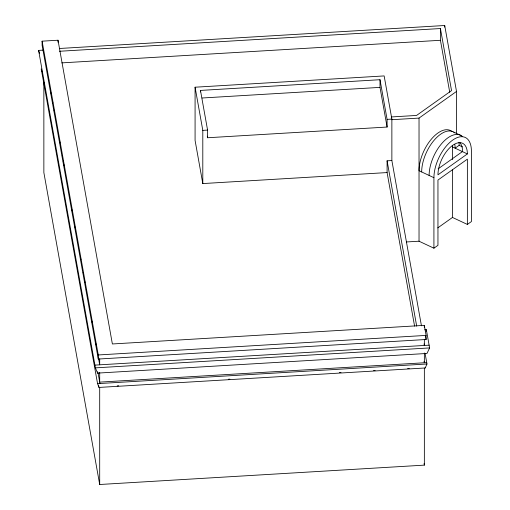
<?xml version="1.0" encoding="UTF-8"?>
<svg xmlns="http://www.w3.org/2000/svg" width="510" height="510" viewBox="0 0 510 510"><rect width="100%" height="100%" fill="white"/><g stroke="black" fill="none" stroke-linecap="round" stroke-linejoin="round"><path stroke-width="0.76" d="M426.067 331.232L426.347 329.677L424.753 329.766M42.107 71.744L41.227 68.933L97.557 383.647L98.985 387.434L425.225 367.971L426.978 363.993L425.13 353.659M426.347 329.677L429.611 347.922L426.978 353.456L97.557 373.11L95.421 367.863L38.594 50.394L43.369 50.114M391.674 119.716L419.029 118.084L456.514 91.449L444.707 25.5L59.766 48.469M458.994 142.264A29.72 15.3 -64.9 0 1 459.153 145.318L455.118 148.187A23.32 12.01 -64.9 0 0 454.767 144.304M438.109 168.867L462.404 151.604M467.37 153.931L437.956 174.828A23.32 12.01 -64.9 0 1 452.663 145.344A23.32 12.01 -64.9 0 1 467.37 153.931L452.478 146.95A23.32 12.01 -64.9 0 0 452.421 145.331M437.771 227.893L452.478 217.445L452.478 169.919M406.521 241.957L419.029 241.211L433.921 248.198L437.956 245.329L437.956 180.055L467.37 159.158L467.37 224.432L452.478 217.445M467.37 224.432L471.406 221.563L471.406 151.068A29.72 15.3 -64.9 0 0 452.663 140.116A29.72 15.3 -64.9 0 0 433.921 177.697L433.921 248.198M42.107 41.17L58.012 40.22L112.378 343.969L424.307 325.361L426.105 335.401L426.105 339.494L98.271 359.053L42.107 45.262L42.107 41.17L98.271 354.96L98.271 359.053M59.466 51.268L440.43 28.541L451.541 90.595L416.562 115.445L391.259 116.956M61.85 62.877L440.43 40.29L449.731 92.259M414.579 326.113L387.096 172.571L202.801 183.568L195.081 140.409L195.081 87.21L384.145 75.926L391.865 119.085L391.865 160.535L421.451 325.826M200.475 91.959L200.475 90.423L380.001 79.713L387.096 119.372L387.096 127.041L207.576 137.751L207.296 136.195M202.062 98.003L380.001 87.382L387.096 127.041M195.081 87.21L202.801 130.369L207.576 130.082L207.576 137.751M387.096 119.372L391.865 119.085M387.096 172.571L387.096 160.822L391.865 160.535M98.271 354.96L426.105 335.401M94.924 365.109L429.12 345.168M95.421 367.863L429.611 347.922M426.736 362.616L99.699 382.124L99.699 372.345M97.557 383.647L426.978 363.993M117.16 385.885L118.747 385.796M228.289 379.255L229.876 379.159M339.418 372.625L341.005 372.529M373.55 370.591L375.137 370.496M407.681 368.551L409.269 368.462M43.86 82.11L43.86 172.546L99.699 484.5L424.352 465.133L424.352 368.354M453.664 132.058L461.104 135.552M459.153 145.318L462.532 146.905M433.921 177.697L419.029 170.71A29.72 15.3 -64.9 0 1 431.358 139.153A29.72 15.3 -64.9 0 1 452.128 131.599M38.594 50.394L39.55 53.308M425.531 336.294L426.105 339.494M424.071 343.906L424.352 345.455L424.352 339.424M424.084 361.265L424.352 362.757L424.352 352.977M425.142 367.512L425.225 367.971M387.096 160.822L416.683 326.113M424.071 463.564L424.352 465.133M200.475 90.423L207.576 130.082M48.488 78.731L48.769 80.299M51.013 92.839L51.293 94.407M52.562 101.464L52.842 103.033M54.105 110.084L54.385 111.652M59.715 141.436L59.995 143.004M62.239 155.544L62.52 157.112M63.221 161.032L63.501 162.601M63.782 164.169L64.062 165.737M71.916 209.629L72.203 211.197M73.465 218.248L73.746 219.816M75.008 226.873L75.289 228.442M80.618 258.226L80.899 259.794M83.143 272.334L83.423 273.902M84.685 280.953L84.966 282.521M86.228 289.578L86.509 291.146M91.845 320.93L92.125 322.498M94.369 335.038L94.65 336.606M95.912 343.657L96.192 345.225M97.455 352.282L97.735 353.851M98.577 358.555L99.699 364.822L99.699 358.791M98.016 372.721L99.947 383.501M97.314 371.733L97.557 373.11M98.564 385.088L98.985 387.434M456.514 91.449L456.514 133.869M452.478 146.95L452.478 159.624M444.707 25.5L444.707 27.087M440.43 28.541L440.43 40.29M424.307 325.361L424.307 327.407M419.029 118.084L419.029 241.211M380.001 79.713L380.001 87.382M202.801 130.369L202.801 183.568M99.699 387.721L99.699 484.5M58.012 40.22L58.012 42.266M421.668 171.947A29.72 15.3 -64.9 0 1 433.997 140.39A29.72 15.3 -64.9 0 1 454.761 132.836M459.752 142.481A23.32 12.01 -64.9 0 1 462.564 151.68M429.114 175.44A29.72 15.3 -64.9 0 1 441.443 143.884A29.72 15.3 -64.9 0 1 462.207 136.329"/></g></svg>
